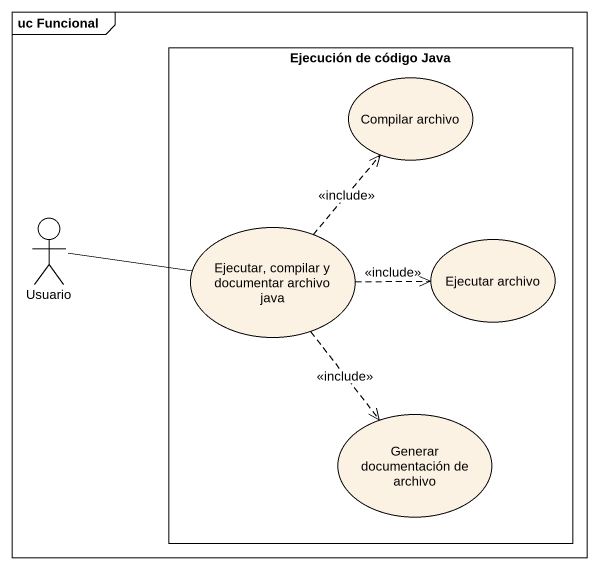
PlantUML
@startuml
mainframe uc Funcional
rectangle "Ejecución de código Java" as Ejecución_de_código_Java {
  usecase "Compilar archivo" as Compilar_archivo
  usecase "Ejecutar, compilar y documentar archivo java" as Ejecutar_compilar_y
  usecase "Ejecutar archivo" as Ejecutar_archivo
  usecase "Generar documentación de archivo" as Generar_documentación_de
}
actor Usuario
Usuario -right- Ejecutar_compilar_y
Ejecutar_compilar_y .up.> Compilar_archivo : <<include>>
Ejecutar_compilar_y .right.> Ejecutar_archivo : <<include>>
Ejecutar_compilar_y ..> Generar_documentación_de : <<include>>
@enduml
